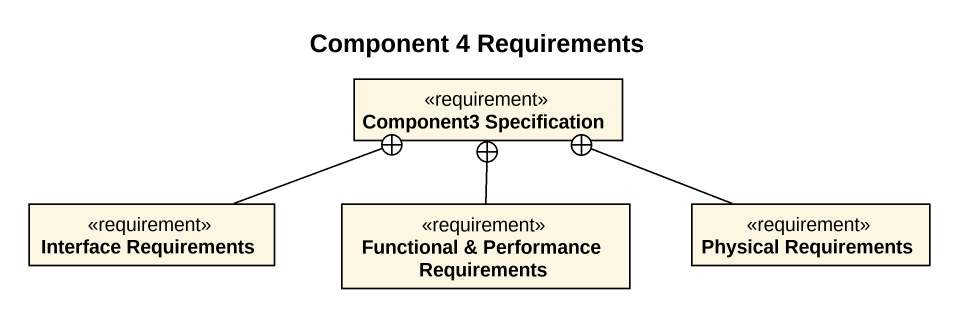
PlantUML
@startuml
title Component 4 Requirements
hide circle
hide empty members
class "Component3 Specification" as Component3_Specification <<requirement>>
class "Interface Requirements" as Interface_Requirements <<requirement>>
class "Functional & Performance Requirements" as Functional_Performance <<requirement>>
class "Physical Requirements" as Physical_Requirements <<requirement>>
Interface_Requirements -right-+ Component3_Specification
Functional_Performance -up-+ Component3_Specification
Physical_Requirements -left-+ Component3_Specification
@enduml
